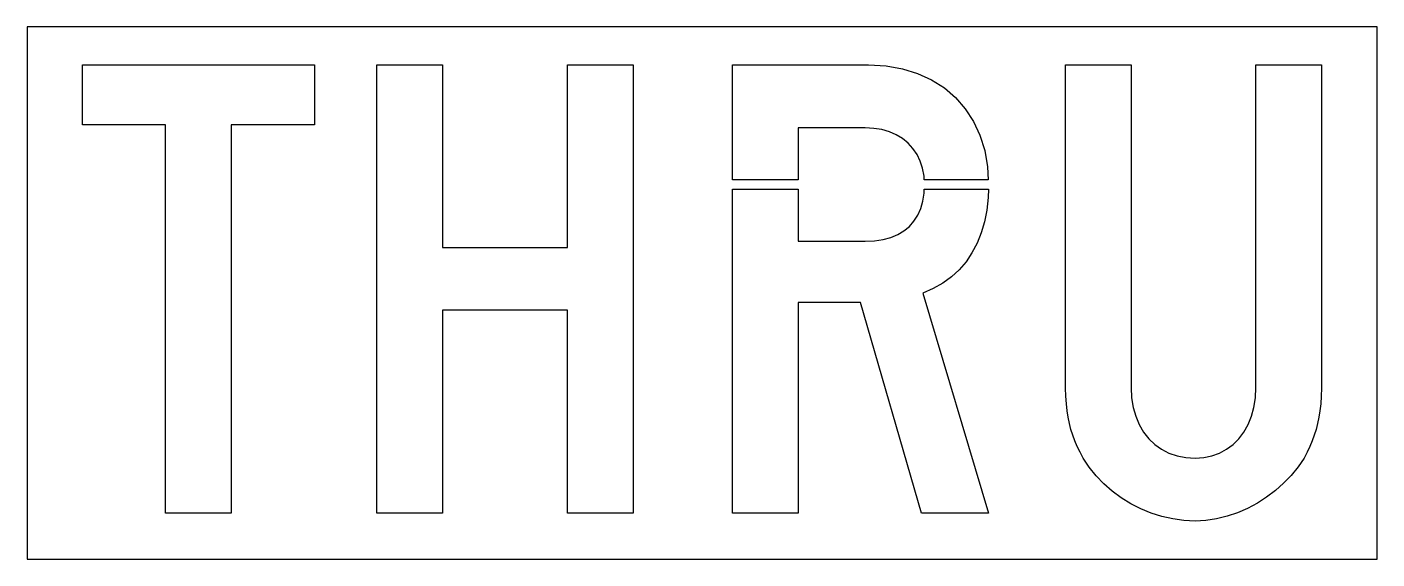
# Model space of a CAD drawing. Extents: x 0 to 71, y 0 to 28.
import ezdxf

# ---------------------------------------------------------------- set-up
doc = ezdxf.new("R2010")
doc.units = 0
doc.layers.add('CUT', color=7, linetype='Continuous')
doc.layers.add('OUTSIDE', color=1, linetype='Continuous')

msp = doc.modelspace()

# ---------------------------------------------------------------- linework, layer by layer
at = {"layer": 'CUT'}
for points in [[(7.2892, 2.4128), (7.2892, 22.8558), (2.9116, 22.8558), (2.9116, 26), (15.1228, 26), (15.1228, 22.8558), (10.7428, 22.8558), (10.7428, 2.4128)], [(21.8572, 2.4128), (18.406, 2.4128), (18.406, 26), (21.8572, 26), (21.8572, 16.4), (28.426, 16.4), (28.426, 26), (31.8796, 26), (31.8796, 2.4128), (28.426, 2.4128), (28.426, 13.0884), (21.8572, 13.0884)], [(46.8076, 21.292), (46.594, 21.6057), (46.342, 21.8817), (46.0492, 22.1223), (45.7204, 22.3228), (45.358, 22.4808), (44.962, 22.5964), (44.5396, 22.6648), (44.0884, 22.6884), (40.5508, 22.6884), (40.5508, 19.9603), (37.0996, 19.9603), (37.0996, 26), (44.2564, 26), (45.178, 25.9481), (46.0396, 25.7995), (46.8412, 25.5518), (47.578, 25.2145), (48.2452, 24.79), (48.8356, 24.2829), (49.3492, 23.6955), (49.7764, 23.0327), (50.1196, 22.2992), (50.3668, 21.4972), (50.5204, 20.6339), (50.5589, 19.9603), (47.1886, 19.9603), (47.1772, 20.1504), (47.1028, 20.5631), (46.978, 20.9429)], [(68.038, 8.1728), (67.9972, 7.8048), (67.9444, 7.4581), (67.8772, 7.1302), (67.7956, 6.8165), (67.702, 6.5099), (67.5916, 6.2127), (67.4644, 5.9155), (67.3204, 5.6159), (67.162, 5.3093), (66.8452, 4.8446), (66.4852, 4.4035), (66.0892, 3.9884), (65.6572, 3.6063), (65.1964, 3.2548), (64.7092, 2.9411), (64.198, 2.6652), (63.6676, 2.434), (63.1228, 2.2477), (62.566, 2.1109), (62.002, 2.0283), (61.4356, 2), (60.8452, 2.0259), (60.262, 2.1061), (59.686, 2.2359), (59.122, 2.4151), (58.5724, 2.6416), (58.0468, 2.9105), (57.5428, 3.2195), (57.0676, 3.5686), (56.6284, 3.9554), (56.2228, 4.3752), (55.858, 4.8281), (55.5412, 5.3093), (55.3804, 5.6159), (55.2388, 5.9155), (55.1116, 6.2127), (55.0012, 6.5099), (54.9052, 6.8165), (54.8236, 7.1302), (54.7588, 7.4581), (54.7036, 7.8048), (54.6652, 8.1728), (54.6364, 8.5667), (54.6196, 8.9889), (54.6148, 9.4465), (54.6148, 26), (58.066, 26), (58.066, 9.0337), (58.0948, 8.4912), (58.1764, 7.9817), (58.3084, 7.51), (58.4908, 7.076), (58.7188, 6.6821), (58.9924, 6.333), (59.3092, 6.0311), (59.6644, 5.7787), (60.0556, 5.5782), (60.4828, 5.4296), (60.9436, 5.34), (61.4356, 5.3093), (61.8868, 5.34), (62.3164, 5.4296), (62.7172, 5.5782), (63.0892, 5.7787), (63.4276, 6.0311), (63.73, 6.333), (63.994, 6.6821), (64.2172, 7.076), (64.3948, 7.51), (64.5268, 7.9817), (64.6084, 8.4912), (64.6348, 9.0337), (64.6348, 26), (68.0884, 26), (68.0884, 9.4465), (68.0836, 8.9889), (68.0668, 8.5667)], [(37.0996, 19.4583), (40.5508, 19.4583), (40.5508, 16.7302), (44.0884, 16.7302), (44.5732, 16.7538), (45.022, 16.8199), (45.4276, 16.9284), (45.7948, 17.0793), (46.1212, 17.2727), (46.4044, 17.5062), (46.6468, 17.7799), (46.846, 18.0912), (47.002, 18.4427), (47.1148, 18.8295), (47.182, 19.2517), (47.1918, 19.4583), (50.5644, 19.4583), (50.5492, 19.0229), (50.4748, 18.3672), (50.3524, 17.7468), (50.182, 17.1619), (49.9636, 16.617), (49.6996, 16.1099), (49.3852, 15.6452), (49.0252, 15.223), (48.6196, 14.8456), (48.166, 14.5154), (47.6644, 14.2323), (47.1196, 13.9988), (50.5732, 2.4128), (47.0356, 2.4128), (43.8364, 13.5035), (40.5508, 13.5035), (40.5508, 2.4128), (37.0996, 2.4128)]]:
    msp.add_lwpolyline(points, close=True, dxfattribs=at)
at = {"layer": 'OUTSIDE'}
msp.add_lwpolyline([(0, 0), (71, 0), (71, 28), (0, 28)], close=True, dxfattribs=at)

doc.saveas('drawing.dxf')
